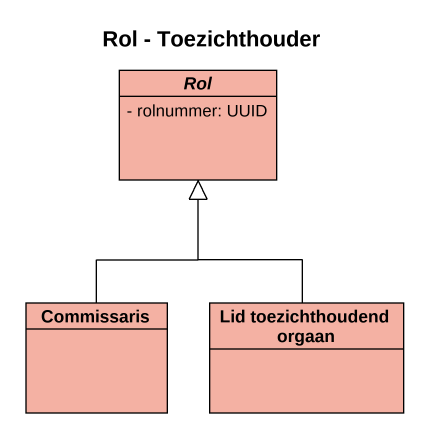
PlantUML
@startuml
title Rol - Toezichthouder
hide circle
hide empty members
skinparam classAttributeIconSize 0
abstract class Rol #F4B1A3 {
  - rolnummer: UUID
}
class Commissaris #F4B1A3
class "Lid toezichthoudend orgaan" as Lid_toezichthoudend_orgaan #F4B1A3
Commissaris -up-|> Rol
Lid_toezichthoudend_orgaan -up-|> Rol
@enduml
